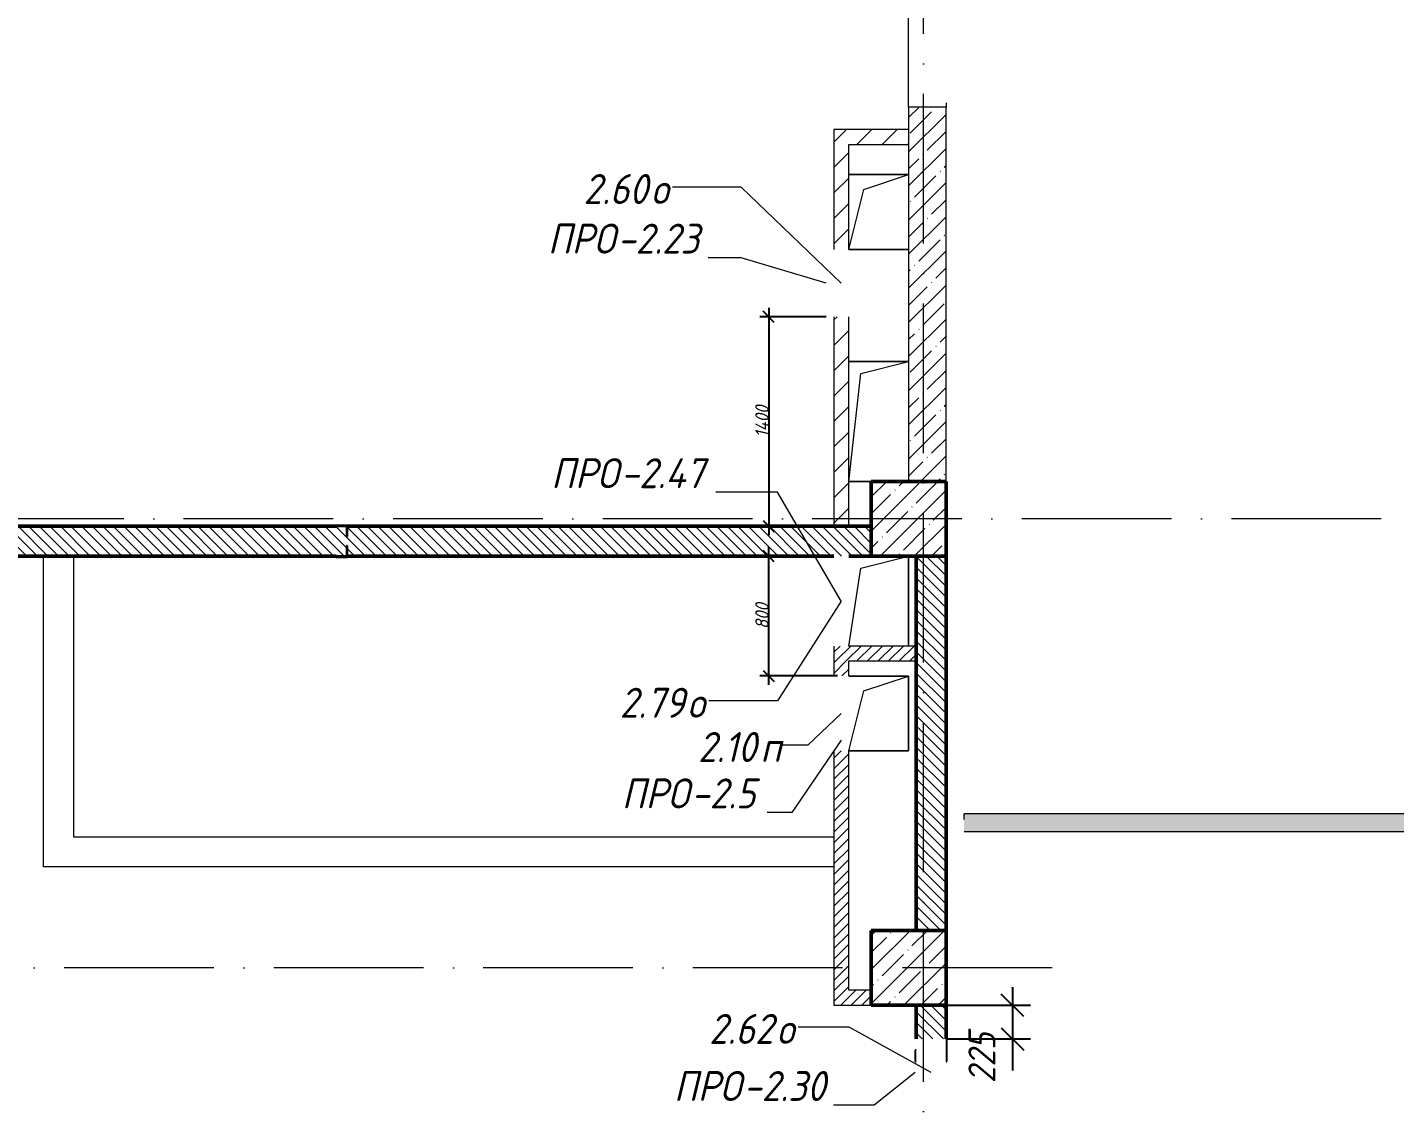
# Model space of a CAD drawing. Header units: millimetres. Extents: x -537608 to 253996, y -217170 to 186033.
# Drawn here: x -185186 to -176050, y -22178 to -14974 of the extents above; entities that cross this region are included whole.
import ezdxf

# ---------------------------------------------------------------- set-up
doc = ezdxf.new("R2010")
doc.units = ezdxf.units.MM
doc.linetypes.add('50_200_ШТРИХ_1Т_ш5_п1_п1_', pattern=[1400, 1000, -200, 0, -200])
for name, color, linetype, lineweight in [('A-____-____-DIMS', 7, 'Continuous', 9), ('A-FLOR-____-OTLN', 7, 'Continuous', 9), ('A-GENM-____-IDEN', 7, 'Continuous', 9), ('A-GENM-____-MCUT', 7, 'Continuous', 25), ('A-GENM-____-OTLN', 7, 'Continuous', 9), ('A-GENM-____-OTLN-1', 7, 'Continuous', 25), ('A-GLAZ-____-IDEN', 7, 'Continuous', 9), ('A-GLAZ-____-OTLN', 7, 'Continuous', 9), ('A-WALL-____-MCUT-1', 7, 'Continuous', 9), ('A-WALL-____-MCUT-2', 7, 'Continuous', 50), ('A-WALL-____-OTLN', 7, 'Continuous', 9), ('A-WALL-____-PATT-1', 7, 'Continuous', 9), ('A-WALL-FNSH-MCUT-1', 7, 'Continuous', 9), ('I-WALL-____-OTLN', 7, 'Continuous', 9), ('S-COLS-____-MCUT', 7, 'Continuous', 50), ('S-COLS-____-OTLN', 7, 'Continuous', 9), ('S-GRID-____-OTLN-1', 7, '50_200_ШТРИХ_1Т_ш5_п1_п1_', 9)]:
    doc.layers.add(name, color=color, linetype=linetype, lineweight=lineweight)
doc.layers.add('A-GLAZ-____-OTLN-1', color=7, linetype='Continuous', lineweight=9, true_color=0xc0c0c0)
doc.styles.add('ISOCPEUR_I_10', font='isocpeui.ttf', dxfattribs={"width": 0.9, "height": 180})
doc.styles.add('ISOCPEUR_I_7', font='isocpeui.ttf', dxfattribs={"width": 0.9, "height": 90})
doc.styles.add('ISOCPEUR_I_9', font='isocpeui.ttf', dxfattribs={"width": 0.9, "height": 250})
doc.dimstyles.new('ISO-1_8_0_9К_СРЕДНИЙ_Кладочные_2', dxfattribs={"dimscale": 304.8, "dimtxt": 89.638306, "dimasz": 0.246063, "dimexe": 0.19685, "dimexo": 0, "dimgap": 0, "dimtad": 1, "dimdec": 3, "dimrnd": 0.001, "dimdsep": 46, "dimtxsty": 'ISOCPEUR_I_7', "dimblk1": 'OBLIQUE', "dimblk2": 'OBLIQUE', "dimsah": 1, "dimcen": 0.09, "dimdle": 0.19685, "dimazin": 0, "dimtfac": 1, "dimtdec": 4, "dimtix": 1, "dimtmove": 1, "dimatfit": 3, "dimfxl": 1, "dimtvp": 1, "dimtolj": 1, "dimtzin": 0, "dimarcsym": 2})
doc.dimstyles.new('ISO-1_8_0_9К_СРЕДНИЙ_Кладочные_3', dxfattribs={"dimscale": 304.8, "dimtxt": 179.276612, "dimasz": 0.492126, "dimexe": 0.393701, "dimexo": 0, "dimgap": 0, "dimtad": 1, "dimdec": 3, "dimrnd": 0.001, "dimdsep": 46, "dimtxsty": 'ISOCPEUR_I_10', "dimblk1": 'OBLIQUE', "dimblk2": 'OBLIQUE', "dimsah": 1, "dimcen": 0.09, "dimdle": 0.393701, "dimazin": 0, "dimtfac": 1, "dimtdec": 4, "dimtix": 1, "dimtmove": 0, "dimatfit": 3, "dimfxl": 1, "dimtvp": 1, "dimtolj": 1, "dimtzin": 0, "dimarcsym": 2})
pattern_1 = [(135, (-184647.673, -56738.29), (-35.35534, -35.35534), [])]
pattern_2 = [(45, (-184647.673, -56738.29), (-35.35534, 35.35534), [])]
pattern_3 = [(45, (-184647.67, -56738.29), (-84.8528, 84.8528), [])]

# ---------------------------------------------------------------- blocks, each defined once
blk = doc.blocks.new('BSC_Колонна _Прямоугольная - 500х500-V49-АР1_План отверстий 2 этажа в осях 1-64_А-ГГ')
at = {"layer": 'S-COLS-____-OTLN'}
h = blk.add_hatch(dxfattribs=at)
h.set_pattern_fill('FP_78', color=256, style=0, pattern_type=2)
h.set_pattern_definition([(45, (-5350, -35481.04), (-114.04925, 114.04925), []), (45, (-5235.95, -35481.04), (-114.04925, 114.04925), [201.613, -40.323, 3.353, -36.97])])
h.paths.add_polyline_path([(-250, -250), (250, -250), (250, 250), (-250, 250)], flags=0)
at = {"layer": 'S-COLS-____-MCUT'}
for p, q in [((250, 250), (-250, 250)), ((-250, 250), (-250, -250)), ((250, -250), (250, 250)), ((-250, -250), (250, -250))]:
    blk.add_line(p, q, dxfattribs=at)
blk = doc.blocks.new('BSC_Колонна _Прямоугольная - 500х500-V102-АР1_План отверстий 2 этажа в осях 1-64_А-ГГ')
at = {"layer": 'S-COLS-____-OTLN'}
h = blk.add_hatch(dxfattribs=at)
h.set_pattern_fill('FP_131', color=256, style=0, pattern_type=2)
h.set_pattern_definition([(45, (-5350, -38481.04), (-114.04925, 114.04925), []), (45, (-5235.95, -38481.04), (-114.04925, 114.04925), [201.613, -40.323, 3.353, -36.97])])
h.paths.add_polyline_path([(-250, -250), (250, -250), (250, 250), (-250, 250), (-250, 94.6)], flags=0)
at = {"layer": 'S-COLS-____-MCUT'}
for p, q in [((250, 250), (-250, 250)), ((-250, 250), (-250, -250)), ((250, -250), (250, 250)), ((-250, -250), (250, -250))]:
    blk.add_line(p, q, dxfattribs=at)
blk = doc.blocks.new('Отлив_СКБ - Отлив витража_120_НВФ-31885342-АР1_План отверстий 2 этажа в осях 1-64_А-ГГ')
at = {"layer": 'A-GLAZ-____-OTLN-1'}
for points in [[(0, 0), (0, -2), (7800, -2), (7800, 0), (2808.9, 0)], [(0, -2), (0, -120), (7800, -120), (7800, -2), (2808.9, -2)]]:
    blk.add_hatch(color=256, dxfattribs=at).paths.add_polyline_path(points, flags=0)
at = {"layer": 'A-GLAZ-____-OTLN'}
for p, q in [((0, 0), (7800, 0)), ((7800, -2), (0, -2)), ((0, -120), (0, -83)), ((7800, -83), (7800, -120)), ((0, -120), (7800, -120))]:
    blk.add_line(p, q, dxfattribs=at)
blk = doc.blocks.new('АР_Перемычка - АР_Перемычка-28357691-АР1_План отверстий 2 этажа в осях 1-64_А-ГГ')
at = {"layer": 'A-GENM-____-OTLN'}
blk.add_line((-250, -100), (-243, -100), dxfattribs=at)
blk = doc.blocks.new('Фахверк_СКБ_Уголок - 200_3550-28267367-АР1_План отверстий 2 этажа в осях 1-64_А-ГГ')
at = {"layer": 'A-GENM-____-MCUT'}
for p, q in [((200, 156), (125, 156)), ((125, 156), (125, 81)), ((131, 81), (131, 150)), ((131, 150), (200, 150)), ((200, 150), (200, 156)), ((125, 81), (131, 81)), ((131, 19), (125, 19)), ((125, 19), (125, -56)), ((131, -50), (131, 19)), ((125, -56), (200, -56)), ((200, -50), (131, -50)), ((200, -56), (200, -50))]:
    blk.add_line(p, q, dxfattribs=at)
blk = doc.blocks.new('154_Стойка_СКБ_Уголок - СМ-2480_200-V144-АР1_План отверстий 2 этажа в осях 1-64_А-ГГ')
at = {"layer": 'A-GENM-____-MCUT'}
for p, q in [((125, 156), (125, 150)), ((200, 156), (125, 156)), ((200, 150), (200, 156)), ((125, -50), (125, -56)), ((125, -56), (200, -56)), ((200, -56), (200, -50))]:
    blk.add_line(p, q, dxfattribs=at)
blk = doc.blocks.new('Стойка_Влож_Уголок - Уголок-V145-АР1_План отверстий 2 этажа в осях 1-64_А-ГГ')
at = {"layer": 'A-GENM-____-MCUT'}
for p, q in [((0, -75), (75, -75)), ((75, -75), (75, -69))]:
    blk.add_line(p, q, dxfattribs=at)
blk = doc.blocks.new('AR_Отверстие прямоугольное _в плите_ - AR_Отверстие прямоугольное _в плите_-30459445-АР1_План отверстий 2 этажа в осях 1-64_А-ГГ')
at = {"layer": 'A-GENM-____-OTLN'}
for p, q in [((200, 250), (-200, 250)), ((-100, 150), (200, 250)), ((200, -250), (200, 250)), ((-200, -250), (-100, 150)), ((-200, -250), (200, -250))]:
    blk.add_line(p, q, dxfattribs=at)
blk = doc.blocks.new('AR_Отверстие прямоугольное _в плите_ - AR_Отверстие прямоугольное _в плите_-V173-АР1_План отверстий 2 этажа в осях 1-64_А-ГГ')
at = {"layer": 'A-GENM-____-OTLN'}
for p, q in [((200, 250), (-200, 250)), ((-100, 150), (200, 250)), ((-200, -250), (-100, 150)), ((-200, -250), (200, -250))]:
    blk.add_line(p, q, dxfattribs=at)
blk = doc.blocks.new('AR_Отверстие прямоугольное _в плите_ - AR_Отверстие прямоугольное _в плите_-30552819-АР1_План отверстий 2 этажа в осях 1-64_А-ГГ')
at = {"layer": 'A-GENM-____-OTLN'}
for p, q in [((200, 400), (-200, 400)), ((-120, 320), (200, 400)), ((-200, -400), (-120, 320)), ((-200, -400), (-50, -400))]:
    blk.add_line(p, q, dxfattribs=at)
blk = doc.blocks.new('AR_Отверстие прямоугольное _в плите_ - AR_Отверстие прямоугольное _в плите_-30552564-АР1_План отверстий 2 этажа в осях 1-64_А-ГГ')
at = {"layer": 'A-GENM-____-OTLN'}
for p, q in [((200, 300), (-200, 300)), ((-120, 220), (200, 300)), ((200, -299.7), (200, 300)), ((-199.9, -299.7), (-120, 220))]:
    blk.add_line(p, q, dxfattribs=at)
blk = doc.blocks.new('_Oblique')
at = {"color": 0, "linetype": 'ByBlock', "lineweight": -2}
blk.add_line((-0.5, -0.5), (0.5, 0.5), dxfattribs=at)
blk = doc.blocks.new('*D2374')
at = {"layer": 'A-____-____-DIMS', "color": 0, "lineweight": -2, "transparency": 16777216}
for p, q in [((-180232.6, -19367.2), (-180232.6, -18447.2)), ((-180338.6, -18507.2), (-180172.6, -18507.2)), ((-179773.3, -19307.2), (-180292.6, -19307.2))]:
    blk.add_line(p, q, dxfattribs=at)
at = {"layer": 'Defpoints', "color": 0, "transparency": 16777216}
for p in [(-180338.6, -18507.2), (-180232.6, -18507.2), (-179773.3, -19307.2)]:
    blk.add_point(p, dxfattribs=at)
at = {"layer": 'A-____-____-DIMS', "color": 0, "lineweight": -2, "transparency": 16777216, "xscale": 75, "yscale": 75, "zscale": 75}
for p, rotation in [((-180232.6, -18507.2), 90), ((-180232.6, -19307.2), 270)]:
    blk.add_blockref('_Oblique', p, dxfattribs=dict(at, rotation=rotation))
at = {"layer": 'A-____-____-DIMS', "color": 0, "transparency": 16777216, "insert": (-180277.6, -18907.2), "char_height": 90, "width": 409.578, "attachment_point": 5, "rotation": 90, "style": 'ISOCPEUR_I_7'}
blk.add_mtext('\\A1;800', dxfattribs=at)
blk = doc.blocks.new('*D2549')
at = {"layer": 'A-____-____-DIMS', "color": 0, "lineweight": -2, "transparency": 16777216}
for p, q in [((-180232.6, -16847.2), (-180232.6, -18367.2)), ((-179847.7, -16907.2), (-180292.6, -16907.2)), ((-180126.5, -18307.2), (-180292.6, -18307.2))]:
    blk.add_line(p, q, dxfattribs=at)
at = {"layer": 'Defpoints', "color": 0, "transparency": 16777216}
for p in [(-179847.7, -16907.2), (-180232.6, -18307.2), (-180126.5, -18307.2)]:
    blk.add_point(p, dxfattribs=at)
at = {"layer": 'A-____-____-DIMS', "color": 0, "lineweight": -2, "transparency": 16777216, "xscale": 75, "yscale": 75, "zscale": 75}
for p, rotation in [((-180232.6, -16907.2), 90), ((-180232.6, -18307.2), 270)]:
    blk.add_blockref('_Oblique', p, dxfattribs=dict(at, rotation=rotation))
at = {"layer": 'A-____-____-DIMS', "color": 0, "transparency": 16777216, "insert": (-180277.6, -17607.2), "char_height": 90, "width": 521.281, "attachment_point": 5, "rotation": 90, "style": 'ISOCPEUR_I_7'}
blk.add_mtext('\\A1;1400', dxfattribs=at)
blk = doc.blocks.new('*D2550')
at = {"layer": 'A-____-____-DIMS', "color": 0, "lineweight": -2, "transparency": 16777216}
for p, q in [((-178603.8, -21387.2), (-178603.8, -21732.2)), ((-179047.7, -21507.2), (-178483.8, -21507.2)), ((-179041.7, -21732.2), (-178483.8, -21732.2)), ((-178603.8, -21732.2), (-178603.8, -21943.4))]:
    blk.add_line(p, q, dxfattribs=at)
at = {"layer": 'Defpoints', "color": 0, "transparency": 16777216}
for p in [(-179047.7, -21507.2), (-179041.7, -21732.2), (-178603.8, -21732.2)]:
    blk.add_point(p, dxfattribs=at)
at = {"layer": 'A-____-____-DIMS', "color": 0, "lineweight": -2, "transparency": 16777216, "xscale": 150, "yscale": 150, "zscale": 150}
for p, rotation in [((-178603.8, -21507.2), 90), ((-178603.8, -21732.2), 270)]:
    blk.add_blockref('_Oblique', p, dxfattribs=dict(at, rotation=rotation))
at = {"layer": 'A-____-____-DIMS', "color": 0, "transparency": 16777216, "insert": (-178898.2, -22028.2), "char_height": 180, "width": 409.578, "attachment_point": 1, "rotation": 90, "line_spacing_factor": 1.149209, "style": 'ISOCPEUR_I_10'}
blk.add_mtext('\\A1;225', dxfattribs=at)

msp = doc.modelspace()

# ---------------------------------------------------------------- hatches: boundary and pattern name
at = {"layer": 'A-WALL-____-PATT-1'}
h = msp.add_hatch(dxfattribs=at)
h.set_pattern_fill('FP_25', color=256, style=0, pattern_type=2)
h.set_pattern_definition([(45, (-184647.67, -56738.29), (-114.04925, 114.04925), []), (45, (-184533.62, -56738.29), (-114.04925, 114.04925), [201.612, -40.322, 3.353, -36.97])])
h.paths.add_polyline_path([(-179047.6725, -18007.2474), (-179047.6725, -15507.2474), (-179297.6725, -15507.2474), (-179297.6725, -18007.2474)], flags=0)
h.paths.add_polyline_path([(-179297.6725, -13707.2474), (-179047.6725, -13707.2474), (-179047.6725, -13007.2474), (-179297.6725, -13007.2474)], flags=0)
h = msp.add_hatch(dxfattribs=at)
h.set_pattern_fill('FP_4', color=256, style=0, pattern_type=2)
h.set_pattern_definition(pattern_3)
h.paths.add_polyline_path([(-179297.6725, -15757.2474), (-179297.6725, -15657.2474), (-179797.6725, -15657.2474), (-179797.6725, -15757.2474), (-179697.6725, -15757.2474)], flags=0)
h = msp.add_hatch(dxfattribs=at)
h.set_pattern_fill('FP_4', color=256, style=0, pattern_type=2)
h.set_pattern_definition(pattern_3)
h.paths.add_polyline_path([(-179797.6725, -18307.2474), (-179697.6725, -18307.2474), (-179697.6725, -16907.2474), (-179797.6725, -16907.2474), (-179797.6725, -18162.645)], flags=0)
h.paths.add_polyline_path([(-179797.6725, -16457.2474), (-179697.6725, -16457.2474), (-179697.6725, -15757.2474), (-179797.6725, -15757.2474)], flags=0)
h = msp.add_hatch(dxfattribs=at)
h.set_pattern_fill('FP_6', color=256, style=0, pattern_type=2)
h.set_pattern_definition(pattern_1)
h.paths.add_polyline_path([(-179697.6725, -18507.2474), (-179547.6725, -18507.2474), (-179547.6725, -18307.2474), (-183047.6725, -18307.2474), (-183047.6725, -18376.2474), (-183053.6725, -18376.2474), (-183053.6725, -18307.2474), (-186597.6725, -18307.2474), (-186597.6725, -18507.2474), (-183053.6725, -18507.2474), (-183053.6725, -18438.2474), (-183047.6725, -18438.2474), (-183047.6725, -18507.2474), (-179797.6725, -18507.2474)], flags=0)
h = msp.add_hatch(dxfattribs=at)
h.set_pattern_fill('FP_6', color=256, style=0, pattern_type=2)
h.set_pattern_definition(pattern_1)
h.paths.add_polyline_path([(-179047.6725, -21007.2474), (-179047.6725, -18507.2474), (-179247.6725, -18507.2474), (-179247.6725, -21007.2474)], flags=0)
h = msp.add_hatch(dxfattribs=at)
h.set_pattern_fill('FP_5', color=256, style=0, pattern_type=2)
h.set_pattern_definition(pattern_2)
h.paths.add_polyline_path([(-179247.6725, -19207.2474), (-179247.6725, -19107.2474), (-179797.6725, -19107.2474), (-179797.6725, -19207.2474), (-179697.6725, -19207.2474)], flags=0)
h = msp.add_hatch(dxfattribs=at)
h.set_pattern_fill('FP_5', color=256, style=0, pattern_type=2)
h.set_pattern_definition(pattern_2)
h.paths.add_polyline_path([(-179797.6725, -21407.2474), (-179697.6725, -21407.2474), (-179697.6725, -19807.2474), (-179797.6725, -19807.2474)], flags=0)
h.paths.add_polyline_path([(-179797.6725, -19307.2474), (-179697.6725, -19307.2474), (-179697.6725, -19207.2474), (-179797.6725, -19207.2474)], flags=0)
h = msp.add_hatch(dxfattribs=at)
h.set_pattern_fill('FP_5', color=256, style=0, pattern_type=2)
h.set_pattern_definition(pattern_2)
h.paths.add_polyline_path([(-179547.6725, -21507.2474), (-179547.6725, -21407.2474), (-179797.6725, -21407.2474), (-179797.6725, -21507.2474)], flags=0)
h = msp.add_hatch(dxfattribs=at)
h.set_pattern_fill('FP_6', color=256, style=0, pattern_type=2)
h.set_pattern_definition(pattern_1)
h.paths.add_polyline_path([(-179047.6725, -24007.2474), (-179047.6725, -22707.2474), (-179247.6725, -22707.2474), (-179247.6725, -24007.2474)], flags=0)
h.paths.add_polyline_path([(-179097.6725, -21732.2474), (-179047.6725, -21732.2474), (-179047.6725, -21507.2474), (-179247.6725, -21507.2474), (-179247.6725, -21732.2474)], flags=0)

# ---------------------------------------------------------------- linework, layer by layer
at = {"layer": 'A-FLOR-____-OTLN'}
for p, q in [((-179697.6725, -15957.2474), (-179297.6725, -15957.2474)), ((-179297.6725, -16457.2474), (-179697.6725, -16457.2474)), ((-179697.6725, -17207.2474), (-179297.6725, -17207.2474)), ((-179547.6725, -18007.2474), (-179697.6725, -18007.2474)), ((-179697.6725, -18507.5949), (-179297.6725, -18507.5949)), ((-179297.6725, -18507.5949), (-179297.6725, -19107.2474)), ((-179697.6725, -19307.5949), (-179297.6725, -19307.5949)), ((-179297.6725, -19307.5949), (-179297.6725, -19807.5949)), ((-179297.6725, -19807.5949), (-179697.6725, -19807.5949))]:
    msp.add_line(p, q, dxfattribs=at)
at = {"layer": 'A-GENM-____-IDEN'}
for p, q in [((-180415.5336, -16512.5962), (-180636.7254, -16512.5962)), ((-179847.6725, -16682.2474), (-180415.5336, -16512.5962)), ((-180173.3234, -18079.7578), (-180584.9701, -18079.7578)), ((-179747.6725, -18807.2474), (-180173.3234, -18079.7578)), ((-179747.6725, -19736.0345), (-180078.7079, -20218.8396)), ((-180078.7079, -20218.8396), (-180243.9859, -20218.8396)), ((-179253.6725, -21957.2474), (-179526.9837, -22174.0931)), ((-179526.9837, -22174.0931), (-179800.2949, -22174.0931))]:
    msp.add_line(p, q, dxfattribs=at)
at = {"layer": 'A-GLAZ-____-IDEN'}
for p, q in [((-180415.5336, -16041.5273), (-180874.8814, -16041.5273)), ((-179747.6725, -16682.2474), (-180415.5336, -16041.5273)), ((-179747.6725, -18807.2474), (-180173.3234, -19473.8458)), ((-180173.3234, -19473.8458), (-180632.6712, -19473.8458)), ((-179747.6725, -19557.2474), (-179970.2733, -19769.4555)), ((-179970.2733, -19769.4555), (-180145.1718, -19769.4555)), ((-179695.8292, -21653.0023), (-180035.4727, -21653.0023)), ((-179147.6725, -21957.2474), (-179695.8292, -21653.0023))]:
    msp.add_line(p, q, dxfattribs=at)
at = {"layer": 'A-WALL-____-MCUT-1'}
for p, q in [((-179047.6725, -15507.2474), (-179297.6725, -15507.2474)), ((-179297.6725, -15507.2474), (-179297.6725, -18007.2474)), ((-179047.6725, -18007.2474), (-179047.6725, -15507.2474))]:
    msp.add_line(p, q, dxfattribs=at)
at = {"layer": 'A-WALL-____-MCUT-2'}
for p, q in [((-183122.6725, -18307.2474), (-186597.6725, -18307.2474)), ((-179547.6725, -18307.2474), (-183047.6725, -18307.2474)), ((-186597.6725, -18507.2474), (-183122.6725, -18507.2474)), ((-183047.6725, -18507.2474), (-179797.6725, -18507.2474)), ((-179697.6725, -18507.2474), (-179547.6725, -18507.2474)), ((-179247.6725, -18507.2474), (-179247.6725, -21007.2474)), ((-179047.6725, -21007.2474), (-179047.6725, -18507.2474)), ((-179247.6725, -21507.2474), (-179247.6725, -21732.2474)), ((-179047.6725, -21732.2474), (-179047.6725, -21507.2474))]:
    msp.add_line(p, q, dxfattribs=at)
at = {"layer": 'A-WALL-____-OTLN'}
for p, q in [((-179297.6725, -15507.2474), (-179297.6725, -13707.2474)), ((-179047.6725, -15477.2474), (-179047.6725, -15507.2474))]:
    msp.add_line(p, q, dxfattribs=at)
at = {"layer": 'A-WALL-FNSH-MCUT-1'}
for p, q in [((-179797.6725, -15657.2474), (-179797.6725, -16457.2474)), ((-179297.6725, -15657.2474), (-179797.6725, -15657.2474)), ((-179697.6725, -16457.2474), (-179697.6725, -15757.2474)), ((-179697.6725, -15757.2474), (-179297.6725, -15757.2474)), ((-179797.6725, -16907.2474), (-179797.6725, -18307.2474)), ((-179697.6725, -18307.2474), (-179697.6725, -16907.2474)), ((-179797.6725, -19107.2474), (-179797.6725, -19307.2474)), ((-179247.6725, -19107.2474), (-179697.6725, -19107.2474)), ((-179247.6725, -19207.2474), (-179247.6725, -19107.2474)), ((-179697.6725, -19207.2474), (-179247.6725, -19207.2474)), ((-179697.6725, -19307.2474), (-179697.6725, -19207.2474)), ((-179797.6725, -19807.2474), (-179797.6725, -21507.2474)), ((-179697.6725, -21407.2474), (-179697.6725, -19807.2474)), ((-179547.6725, -21407.2474), (-179697.6725, -21407.2474)), ((-179797.6725, -21507.2474), (-179547.6725, -21507.2474))]:
    msp.add_line(p, q, dxfattribs=at)
at = {"layer": 'I-WALL-____-OTLN'}
for p, q in [((-185077.6725, -20582.2474), (-185077.6725, -18507.2474)), ((-184877.6725, -18507.2474), (-184877.6725, -20382.2474)), ((-184877.6725, -20382.2474), (-179797.6725, -20382.2474)), ((-179797.6725, -20582.2474), (-185077.6725, -20582.2474))]:
    msp.add_line(p, q, dxfattribs=at)
at = {"layer": 'S-GRID-____-OTLN-1'}
for p, q in [((-179197.6725, -61220.8957), (-179197.6725, -6857.3298)), ((-157939.9334, -18257.2474), (-189316.4427, -18257.2474)), ((-178339.1866, -21257.2474), (-189316.4427, -21257.2474))]:
    msp.add_line(p, q, dxfattribs=at)

# ---------------------------------------------------------------- block references
at = {"layer": 'A-GENM-____-OTLN'}
for name, p in [('AR_Отверстие прямоугольное _в плите_ - AR_Отверстие прямоугольное _в плите_-V173-АР1_План отверстий 2 этажа в осях 1-64_А-ГГ', (-179497.6725, -16207.2474)), ('AR_Отверстие прямоугольное _в плите_ - AR_Отверстие прямоугольное _в плите_-30552819-АР1_План отверстий 2 этажа в осях 1-64_А-ГГ', (-179497.6725, -17607.2474)), ('AR_Отверстие прямоугольное _в плите_ - AR_Отверстие прямоугольное _в плите_-30552564-АР1_План отверстий 2 этажа в осях 1-64_А-ГГ', (-179497.6725, -18807.5949)), ('AR_Отверстие прямоугольное _в плите_ - AR_Отверстие прямоугольное _в плите_-30459445-АР1_План отверстий 2 этажа в осях 1-64_А-ГГ', (-179497.6725, -19557.5949))]:
    msp.add_blockref(name, p, dxfattribs=at)
for name, p, rotation in [('АР_Перемычка - АР_Перемычка-28357691-АР1_План отверстий 2 этажа в осях 1-64_А-ГГ', (-179147.6725, -21807.2474), 269.9999999999999), ('Стойка_Влож_Уголок - Уголок-V145-АР1_План отверстий 2 этажа в осях 1-64_А-ГГ', (-179116.6725, -21807.2474), 90.00000000000027)]:
    msp.add_blockref(name, p, dxfattribs=dict(at, rotation=rotation))
at = {"layer": 'A-GENM-____-OTLN-1'}
for name, p, rotation in [('Фахверк_СКБ_Уголок - 200_3550-28267367-АР1_План отверстий 2 этажа в осях 1-64_А-ГГ', (-182922.6725, -18357.2474), 180), ('154_Стойка_СКБ_Уголок - СМ-2480_200-V144-АР1_План отверстий 2 этажа в осях 1-64_А-ГГ', (-179197.6725, -21682.2474), 269.9999999999999)]:
    msp.add_blockref(name, p, dxfattribs=dict(at, rotation=rotation))
at = {"layer": 'A-GLAZ-____-OTLN', "rotation": 180}
msp.add_blockref('Отлив_СКБ - Отлив витража_120_НВФ-31885342-АР1_План отверстий 2 этажа в осях 1-64_А-ГГ', (-171127.1575, -20348.6377), dxfattribs=at)
at = {"layer": 'S-COLS-____-OTLN'}
for name, p in [('BSC_Колонна _Прямоугольная - 500х500-V102-АР1_План отверстий 2 этажа в осях 1-64_А-ГГ', (-179297.6725, -18257.2474)), ('BSC_Колонна _Прямоугольная - 500х500-V49-АР1_План отверстий 2 этажа в осях 1-64_А-ГГ', (-179297.6725, -21257.2474))]:
    msp.add_blockref(name, p, dxfattribs=at)

# ---------------------------------------------------------------- texts
at = {"layer": 'A-GENM-____-IDEN', "char_height": 200, "attachment_point": 1, "style": 'ISOCPEUR_I_9'}
for s, insert, width in [('ПРО', (-181708.4881, -16285.4801), 562.784625), ('-2.23', (-181244.1444, -16285.4801), 707.088375), ('ПРО', (-181686.0778, -17852.6417), 562.784625), ('-2.47', (-181221.7341, -17852.6417), 735.949125), ('ПРО', (-181214.3926, -19991.7234), 562.784625), ('-2.5', (-180750.0488, -19991.7234), 548.35425), ('ПРО', (-180866.1034, -21946.977), 562.784625), ('-2.30', (-180401.7596, -21946.977), 707.088375)]:
    msp.add_mtext(s, dxfattribs=dict(at, insert=insert, width=width))
at = {"layer": 'A-GLAZ-____-IDEN', "char_height": 200, "attachment_point": 1, "style": 'ISOCPEUR_I_9'}
for s, insert, width in [('2.60', (-181470.3359, -15953.9128), 548.35425), ('\\fISOCPEUR|b0|i1|c204|p34|;\\W.9;о', (-181017.8984, -15953.9128), 158.734125), ('2.79', (-181228.1258, -19386.2312), 548.35425), ('\\fISOCPEUR|b0|i1|c204|p34|;\\W.9;о', (-180775.6883, -19386.2312), 158.734125), ('2.10', (-180704.6234, -19681.8409), 505.063125), ('\\fISOCPEUR|b0|i1|c204|p34|;\\W.9;п', (-180287.9047, -19681.8409), 158.734125), ('2.62', (-180630.9272, -21565.3877), 548.35425), ('\\fISOCPEUR|b0|i1|c204|p34|;\\W.9;о', (-180178.4897, -21565.3877), 158.734125)]:
    msp.add_mtext(s, dxfattribs=dict(at, insert=insert, width=width))

# ---------------------------------------------------------------- dimensions: what is measured, and where the dimension line sits
at = {"layer": 'A-____-____-DIMS'}
for base, p1, p2, override, picture, middle in [((-180232.572, -18307.2474), (-179847.6725, -16907.2474), (-180126.506, -18307.2474), {"dimpost": '<>', "dimfxl": 1427.497144}, '*D2549', (-180277.572, -17607.2474)), ((-180232.572, -18507.2474), (-179773.2584, -19307.2474), (-180338.638, -18507.2474), {"dimpost": '<>', "dimfxl": 979.61935}, '*D2374', (-180277.572, -18907.2474))]:
    dim = msp.add_linear_dim(base=base, p1=p1, p2=p2, angle=90, dimstyle='ISO-1_8_0_9К_СРЕДНИЙ_Кладочные_2', override=override, dxfattribs=at)
    dim.commit()
    dim.dimension.update_dxf_attribs({"geometry": picture, "text_midpoint": middle})
dim = msp.add_linear_dim(base=(-178603.7962, -21732.2474), p1=(-179047.6725, -21507.2474), p2=(-179041.6725, -21732.2474), angle=90, dimstyle='ISO-1_8_0_9К_СРЕДНИЙ_Кладочные_3', override={"dimpost": '<>', "dimfxl": 225.079986}, dxfattribs=at)
dim.commit()
dim.dimension.update_dxf_attribs({"geometry": '*D2550', "text_midpoint": (-178778.1917, -21943.3777), "dimtype": 160, "text_rotation": 90})

doc.saveas('drawing.dxf')
